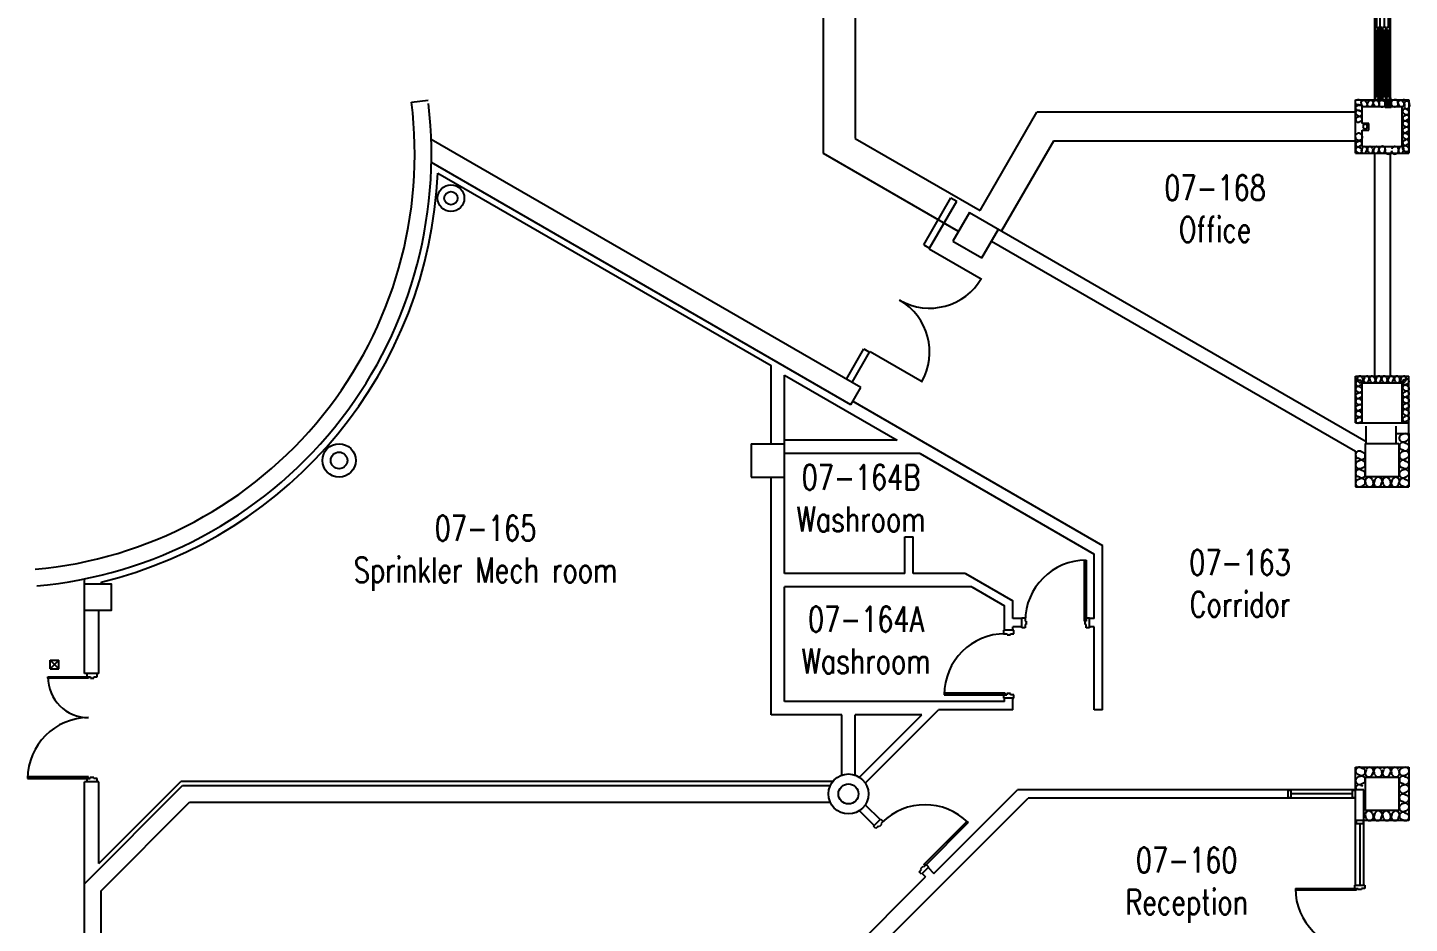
# Model space of a CAD drawing. Extents: x 11182 to 734459, y -1391328 to 152085.
# Drawn here: x 98298 to 119005, y -594199 to -580770 of the extents above; entities that cross this region are included whole.
import ezdxf
from ezdxf.enums import TextEntityAlignment as Align

# ---------------------------------------------------------------- set-up
doc = ezdxf.new("R2010")
doc.units = 0
doc.header["$LTSCALE"] = 500
doc.header["$MEASUREMENT"] = 0
for name, color, linetype in [('0_room_data', 7, 'CONTINUOUS'), ('1_Wall_Exist', 251, 'CONTINUOUS'), ('3_Text', 7, 'CONTINUOUS')]:
    doc.layers.add(name, color=color, linetype=linetype)
doc.styles.add('1_200', font='simplex.shx', dxfattribs={"width": 0.75, "height": 460})

# ---------------------------------------------------------------- blocks, each defined once
blk = doc.blocks.new('room_data')
at = {"layer": '3_Text', "style": '1_200', "width": 0.75}
for tag, p in [('ROOMNUM', (0, 0)), ('ROOMUSE', (0, -575))]:
    blk.add_attdef(tag, text='', height=345, dxfattribs=at).set_placement(p, align=Align.MIDDLE_CENTER)

msp = doc.modelspace()

# ---------------------------------------------------------------- linework, layer by layer
at = {"layer": '1_Wall_Exist'}
for p, q in [((110223, -582657), (110223, -572344)), ((118482, -577655), (118482, -581861)), ((118510, -577663), (118510, -580771)), ((118562, -577664), (118562, -581859)), ((118628, -577663), (118628, -580771)), ((118687, -577663), (118687, -580771)), ((118715, -577663), (118715, -581822)), ((110698, -578007), (110698, -582431)), ((118485, -580772), (118485, -581854)), ((118535, -580772), (118485, -580772)), ((118535, -580816), (118485, -580816)), ((118506, -580837), (118485, -580816)), ((118514, -580837), (118535, -580816)), ((118535, -580772), (118535, -581854)), ((118537, -580781), (118543, -580781)), ((118537, -580783), (118537, -580781)), ((118538, -580783), (118537, -580783)), ((118537, -580788), (118538, -580788)), ((118537, -580798), (118537, -580788)), ((118538, -580798), (118537, -580798)), ((118538, -580788), (118538, -580783)), ((118541, -580783), (118538, -580798)), ((118543, -580783), (118541, -580783)), ((118543, -580771), (118543, -581853)), ((118593, -580771), (118543, -580771)), ((118593, -580816), (118543, -580816)), ((118564, -580837), (118543, -580816)), ((118572, -580837), (118593, -580816)), ((118593, -580771), (118593, -581853)), ((118597, -580781), (118603, -580781)), ((118597, -580783), (118597, -580781)), ((118597, -580783), (118597, -580783)), ((118597, -580788), (118597, -580783)), ((118597, -580788), (118597, -580788)), ((118597, -580798), (118597, -580788)), ((118598, -580798), (118597, -580798)), ((118601, -580783), (118598, -580798)), ((118603, -580783), (118601, -580783)), ((118603, -580771), (118603, -581853)), ((118653, -580771), (118603, -580771)), ((118653, -580816), (118603, -580816)), ((118624, -580837), (118603, -580816)), ((118632, -580837), (118653, -580816)), ((118653, -580771), (118653, -581853)), ((118655, -580780), (118661, -580780)), ((118655, -580783), (118655, -580780)), ((118656, -580783), (118655, -580783)), ((118655, -580787), (118656, -580787)), ((118655, -580797), (118655, -580787)), ((118656, -580797), (118655, -580797)), ((118656, -580787), (118656, -580783)), ((118659, -580783), (118656, -580797)), ((118661, -580783), (118659, -580783)), ((118661, -580771), (118661, -581853)), ((118711, -580771), (118661, -580771)), ((118711, -580815), (118661, -580815)), ((118682, -580836), (118661, -580815)), ((118690, -580836), (118711, -580815)), ((118711, -580771), (118711, -581853)), ((118515, -580833), (118504, -580833)), ((118504, -580833), (118504, -581794)), ((118515, -581794), (118515, -580833)), ((118574, -580833), (118562, -580833)), ((118562, -580833), (118562, -581793)), ((118574, -581793), (118574, -580833)), ((118634, -580833), (118622, -580833)), ((118622, -580833), (118622, -581793)), ((118634, -581793), (118634, -580833)), ((118692, -580832), (118680, -580832)), ((118680, -580832), (118680, -581793)), ((118692, -581793), (118692, -580832)), ((104050, -581889), (104298, -581857)), ((118198, -582654), (118198, -581854)), ((118198, -581854), (118998, -581854)), ((118198, -581862), (118201, -581857)), ((118199, -581854), (118482, -581854)), ((118199, -582111), (118199, -581854)), ((118201, -581857), (118203, -581855)), ((118203, -581855), (118206, -581854)), ((118206, -581854), (118211, -581852)), ((118211, -581852), (118217, -581851)), ((118217, -581851), (118222, -581851)), ((118222, -581851), (118228, -581850)), ((118228, -581850), (118250, -581850)), ((118250, -581850), (118255, -581851)), ((118255, -581851), (118259, -581852)), ((118259, -581852), (118263, -581854)), ((118263, -581854), (118270, -581861)), ((118270, -581861), (118273, -581863)), ((118506, -581788), (118485, -581808)), ((118535, -581808), (118485, -581808)), ((118535, -581854), (118485, -581854)), ((118504, -581794), (118515, -581794)), ((118514, -581788), (118535, -581808)), ((118535, -581842), (118537, -581842)), ((118541, -581844), (118535, -581844)), ((118537, -581842), (118540, -581827)), ((118540, -581827), (118541, -581827)), ((118540, -581837), (118540, -581842)), ((118541, -581837), (118540, -581837)), ((118540, -581842), (118541, -581842)), ((118541, -581827), (118541, -581837)), ((118541, -581842), (118541, -581844)), ((118564, -581787), (118543, -581808)), ((118593, -581808), (118543, -581808)), ((118593, -581853), (118543, -581853)), ((118562, -581793), (118574, -581793)), ((118584, -581860), (118571, -581862)), ((118572, -581787), (118593, -581808)), ((118605, -581861), (118584, -581860)), ((118593, -581841), (118596, -581841)), ((118600, -581844), (118593, -581844)), ((118596, -581841), (118599, -581827)), ((118599, -581827), (118600, -581827)), ((118599, -581837), (118599, -581841)), ((118600, -581837), (118599, -581837)), ((118599, -581841), (118600, -581841)), ((118600, -581827), (118600, -581837)), ((118600, -581841), (118600, -581844)), ((118624, -581787), (118603, -581808)), ((118653, -581808), (118603, -581808)), ((118653, -581853), (118603, -581853)), ((118622, -581793), (118634, -581793)), ((118632, -581787), (118653, -581808)), ((118653, -581841), (118656, -581841)), ((118660, -581844), (118653, -581844)), ((118656, -581841), (118659, -581827)), ((118656, -581861), (118656, -581879)), ((118659, -581827), (118660, -581827)), ((118659, -581837), (118659, -581841)), ((118660, -581837), (118659, -581837)), ((118659, -581841), (118660, -581841)), ((118660, -581827), (118660, -581837)), ((118660, -581841), (118660, -581844)), ((118660, -581861), (118660, -581871)), ((118682, -581786), (118661, -581807)), ((118711, -581807), (118661, -581807)), ((118711, -581853), (118661, -581853)), ((118680, -581793), (118692, -581793)), ((118690, -581786), (118711, -581807)), ((118706, -581860), (118720, -581860)), ((118706, -581861), (118706, -581860)), ((118721, -581861), (118706, -581861)), ((118711, -581841), (118714, -581841)), ((118718, -581843), (118711, -581843)), ((118713, -581823), (118713, -581834)), ((118721, -581823), (118713, -581823)), ((118713, -581834), (118714, -581834)), ((118714, -581834), (118716, -581825)), ((118714, -581841), (118717, -581826)), ((118715, -581844), (118715, -581861)), ((118716, -581825), (118719, -581825)), ((118717, -581826), (118718, -581826)), ((118717, -581837), (118717, -581841)), ((118718, -581837), (118717, -581837)), ((118717, -581841), (118718, -581841)), ((118718, -581826), (118718, -581837)), ((118718, -581838), (118720, -581838)), ((118718, -581839), (118718, -581838)), ((118720, -581839), (118718, -581839)), ((118718, -581841), (118718, -581843)), ((118719, -581825), (118719, -581834)), ((118719, -581834), (118720, -581834)), ((118720, -581838), (118720, -581834)), ((118720, -581860), (118720, -581839)), ((118721, -581823), (118721, -581861)), ((118722, -581854), (118998, -581854)), ((118734, -581870), (118756, -581855)), ((118930, -581854), (118910, -581854)), ((118998, -581854), (118998, -582655)), ((112571, -583512), (113422, -582037)), ((118198, -582037), (113422, -582037)), ((118196, -581866), (118198, -581862)), ((118196, -581885), (118196, -581866)), ((118197, -581889), (118196, -581885)), ((118198, -581895), (118197, -581889)), ((118198, -581901), (118198, -581895)), ((118199, -581904), (118198, -581901)), ((118200, -581909), (118199, -581904)), ((118202, -581912), (118200, -581909)), ((118201, -581967), (118202, -581959)), ((118202, -581975), (118201, -581967)), ((118205, -581915), (118202, -581912)), ((118202, -581959), (118204, -581956)), ((118202, -581980), (118202, -581975)), ((118202, -581983), (118202, -581980)), ((118204, -581987), (118202, -581983)), ((118204, -581956), (118208, -581952)), ((118205, -581990), (118204, -581987)), ((118209, -581919), (118205, -581915)), ((118207, -581994), (118205, -581990)), ((118209, -581997), (118207, -581994)), ((118208, -581952), (118212, -581948)), ((118212, -581922), (118209, -581919)), ((118215, -582003), (118209, -581997)), ((118215, -581925), (118212, -581922)), ((118212, -581948), (118217, -581945)), ((118219, -581927), (118215, -581925)), ((118219, -582005), (118215, -582003)), ((118217, -581945), (118221, -581942)), ((118222, -581929), (118219, -581927)), ((118223, -582007), (118219, -582005)), ((118221, -581942), (118226, -581939)), ((118226, -581930), (118222, -581929)), ((118229, -582011), (118223, -582007)), ((118252, -581930), (118226, -581930)), ((118226, -581939), (118232, -581937)), ((118236, -582014), (118229, -582011)), ((118232, -581937), (118237, -581935)), ((118241, -582017), (118236, -582014)), ((118237, -581935), (118243, -581934)), ((118248, -582018), (118241, -582017)), ((118243, -581934), (118249, -581932)), ((118252, -582020), (118248, -582018)), ((118249, -581932), (118255, -581931)), ((118256, -581931), (118252, -581930)), ((118274, -582023), (118252, -582014)), ((118258, -582022), (118252, -582020)), ((118255, -581931), (118263, -581932)), ((118263, -581931), (118256, -581931)), ((118263, -582023), (118258, -582022)), ((118270, -581930), (118263, -581931)), ((118263, -581932), (118270, -581932)), ((118273, -582023), (118263, -582023)), ((118276, -581929), (118270, -581930)), ((118270, -581932), (118275, -581933)), ((118273, -581863), (118279, -581868)), ((118277, -582024), (118273, -582023)), ((118275, -581933), (118279, -581935)), ((118279, -581927), (118276, -581929)), ((118282, -582024), (118277, -582024)), ((118280, -581882), (118278, -581890)), ((118278, -581890), (118279, -581897)), ((118279, -581868), (118280, -581871)), ((118279, -581897), (118280, -581905)), ((118280, -581923), (118279, -581927)), ((118279, -581935), (118284, -581939)), ((118280, -581871), (118280, -581882)), ((118280, -581905), (118280, -581918)), ((118280, -581912), (118280, -581923)), ((118287, -582024), (118282, -582024)), ((118284, -581939), (118287, -581942)), ((118287, -582018), (118286, -582021)), ((118289, -581919), (118287, -581913)), ((118287, -581942), (118290, -581945)), ((118289, -582014), (118287, -582018)), ((118288, -582021), (118287, -582024)), ((118289, -582017), (118288, -582021)), ((118290, -581924), (118289, -581919)), ((118290, -582010), (118289, -582014)), ((118293, -581926), (118290, -581924)), ((118290, -581945), (118293, -581948)), ((118291, -582006), (118290, -582010)), ((118292, -582002), (118291, -582006)), ((118293, -581997), (118292, -582002)), ((118295, -581929), (118293, -581926)), ((118293, -581948), (118295, -581951)), ((118294, -581975), (118293, -581980)), ((118293, -581980), (118293, -581997)), ((118295, -581969), (118294, -581975)), ((118297, -581932), (118295, -581929)), ((118295, -581951), (118295, -581969)), ((118297, -581937), (118297, -581932)), ((118298, -581954), (118898, -581954)), ((118298, -582209), (118298, -581954)), ((118298, -581955), (118899, -581955)), ((118358, -581883), (118367, -581905)), ((118387, -581883), (118378, -581905)), ((118450, -581935), (118459, -581913)), ((118478, -581935), (118469, -581913)), ((118540, -581883), (118549, -581905)), ((118548, -581905), (118551, -581929)), ((118637, -581880), (118620, -581870)), ((118642, -581898), (118637, -581880)), ((118644, -581919), (118641, -581895)), ((118643, -581960), (118641, -581897)), ((118733, -581885), (118644, -581885)), ((118644, -581885), (118733, -581923)), ((118733, -581885), (118644, -581923)), ((118644, -581885), (118644, -581961)), ((118644, -581923), (118733, -581923)), ((118644, -581923), (118733, -581961)), ((118733, -581923), (118644, -581961)), ((118644, -581961), (118733, -581961)), ((118656, -581862), (118718, -581862)), ((118656, -581879), (118718, -581879)), ((118660, -581871), (118713, -581871)), ((118713, -581871), (118713, -581862)), ((118718, -581879), (118718, -581862)), ((118733, -581961), (118733, -581885)), ((118733, -581898), (118734, -581923)), ((118736, -581886), (118734, -581870)), ((118734, -581927), (118737, -581913)), ((118737, -581913), (118736, -581886)), ((118835, -581919), (118834, -581895)), ((118850, -581935), (118841, -581913)), ((118898, -582554), (118898, -581954)), ((118898, -582555), (118899, -581955)), ((118911, -581881), (118919, -581891)), ((118920, -581894), (118912, -581883)), ((118919, -581891), (118922, -581905)), ((118926, -582063), (118948, -582072)), ((118931, -581942), (118928, -581951)), ((118930, -581913), (118933, -581928)), ((118933, -581928), (118931, -581942)), ((118978, -582001), (118955, -581992)), ((119002, -581896), (119005, -581948)), ((118222, -582085), (118244, -582094)), ((118222, -582114), (118245, -582105)), ((118274, -582176), (118252, -582186)), ((118399, -582208), (118299, -582208)), ((118399, -582308), (118399, -582208)), ((118926, -582092), (118948, -582083)), ((118926, -582245), (118948, -582254)), ((118926, -582272), (118948, -582263)), ((118978, -582154), (118955, -582164)), ((118978, -582183), (118955, -582174)), ((110783, -586164), (104345, -582446)), ((110698, -582431), (112571, -583512)), ((113672, -582471), (112894, -583819)), ((118198, -582471), (113672, -582471)), ((118198, -582413), (118198, -582655)), ((118222, -582451), (118245, -582460)), ((118222, -582483), (118245, -582474)), ((118274, -582364), (118252, -582355)), ((118298, -582555), (118298, -582308)), ((118299, -582308), (118399, -582308)), ((118926, -582429), (118948, -582439)), ((118926, -582462), (118948, -582452)), ((118978, -582334), (118955, -582343)), ((118978, -582367), (118955, -582358)), ((112248, -583827), (110223, -582657)), ((118198, -582655), (118998, -582655)), ((118222, -582639), (118245, -582648)), ((118274, -582545), (118252, -582555)), ((118274, -582577), (118252, -582568)), ((118296, -582578), (118287, -582601)), ((118298, -582554), (118898, -582554)), ((118298, -582555), (118898, -582555)), ((118358, -582630), (118367, -582608)), ((118387, -582630), (118378, -582608)), ((118450, -582578), (118459, -582601)), ((118478, -582578), (118469, -582601)), ((118482, -582654), (118482, -585996)), ((118540, -582630), (118549, -582608)), ((118548, -582608), (118551, -582584)), ((118639, -582615), (118640, -582591)), ((118644, -582594), (118641, -582618)), ((118715, -582654), (118715, -585996)), ((118850, -582578), (118841, -582600)), ((118842, -582594), (118841, -582618)), ((118913, -582630), (118922, -582608)), ((118926, -582617), (118948, -582627)), ((118978, -582524), (118955, -582533)), ((118978, -582555), (118956, -582546)), ((110633, -586423), (104348, -582794)), ((104443, -582952), (109442, -585838)), ((111729, -584026), (112135, -583323)), ((111815, -584076), (112222, -583373)), ((112135, -583323), (112222, -583373)), ((112413, -583541), (112163, -583974)), ((112413, -583541), (118359, -586974)), ((112596, -584224), (112846, -583791)), ((111729, -584026), (111815, -584076)), ((111809, -584088), (112588, -584538)), ((112163, -583974), (112596, -584224)), ((112742, -583971), (118199, -587122)), ((110567, -586039), (110829, -585585)), ((110829, -585585), (110915, -585635)), ((110659, -586079), (110915, -585635)), ((110922, -585624), (111701, -586074)), ((109442, -587009), (109442, -585838)), ((109642, -585983), (111328, -586956)), ((109642, -588956), (109642, -585983)), ((118199, -586696), (118199, -585996)), ((118199, -585996), (118999, -585996)), ((118999, -586852), (118999, -585996)), ((110633, -586423), (110783, -586164)), ((118224, -586069), (118246, -586060)), ((118234, -586070), (118225, -586047)), ((118275, -586132), (118252, -586141)), ((118275, -586165), (118252, -586156)), ((118296, -586018), (118306, -586040)), ((118299, -586096), (118899, -586096)), ((118299, -586696), (118299, -586096)), ((118330, -586018), (118320, -586040)), ((118392, -586070), (118401, -586047)), ((118421, -586070), (118412, -586047)), ((118483, -586018), (118492, -586040)), ((118511, -586018), (118502, -586040)), ((118573, -586070), (118583, -586047)), ((118601, -586070), (118591, -586047)), ((118663, -586018), (118672, -586040)), ((118696, -586018), (118687, -586040)), ((118758, -586070), (118767, -586047)), ((118790, -586070), (118781, -586047)), ((118852, -586018), (118861, -586040)), ((118884, -586018), (118875, -586040)), ((118899, -586696), (118899, -586096)), ((118926, -586048), (118948, -586039)), ((118927, -586205), (118949, -586215)), ((118945, -586070), (118955, -586048)), ((118978, -586110), (118956, -586119)), ((118978, -586143), (118956, -586134)), ((110664, -586371), (114407, -588532)), ((118223, -586227), (118245, -586236)), ((118223, -586256), (118245, -586247)), ((118223, -586409), (118245, -586418)), ((118275, -586318), (118252, -586328)), ((118275, -586347), (118252, -586337)), ((118927, -586235), (118949, -586225)), ((118927, -586387), (118949, -586396)), ((118927, -586414), (118949, -586405)), ((118978, -586297), (118956, -586306)), ((118978, -586325), (118956, -586316)), ((118223, -586436), (118245, -586427)), ((118223, -586593), (118245, -586602)), ((118223, -586625), (118245, -586616)), ((118275, -586498), (118252, -586507)), ((118275, -586531), (118252, -586522)), ((118927, -586571), (118949, -586581)), ((118927, -586604), (118949, -586594)), ((118978, -586476), (118956, -586486)), ((118978, -586509), (118956, -586500)), ((118199, -586696), (118999, -586696)), ((118275, -586687), (118252, -586697)), ((118359, -587007), (118359, -586744)), ((118809, -587007), (118809, -586744)), ((118978, -586666), (118956, -586675)), ((109142, -587009), (109642, -587009)), ((109142, -587009), (109142, -587509)), ((111328, -586956), (109642, -586956)), ((118349, -587007), (118849, -587007)), ((118349, -587507), (118349, -587007)), ((118809, -586857), (118999, -586857)), ((118849, -587007), (118849, -587507)), ((118921, -586860), (118889, -586874)), ((118932, -586978), (118964, -586964)), ((118932, -586992), (118964, -587005)), ((118999, -586857), (118999, -587657)), ((111674, -587156), (109642, -587156)), ((111674, -587156), (114282, -588662)), ((118199, -587122), (118199, -587657)), ((118266, -587240), (118234, -587226)), ((118277, -587122), (118309, -587136)), ((118921, -587109), (118889, -587096)), ((118921, -587122), (118889, -587136)), ((118932, -587240), (118964, -587226)), ((118266, -587261), (118234, -587274)), ((118277, -587378), (118309, -587365)), ((118277, -587398), (118309, -587412)), ((118921, -587378), (118889, -587365)), ((118921, -587398), (118889, -587412)), ((118932, -587261), (118964, -587274)), ((109142, -587509), (109642, -587509)), ((109442, -591072), (109442, -587509)), ((118199, -587657), (118999, -587657)), ((118266, -587516), (118234, -587502)), ((118266, -587535), (118234, -587548)), ((118277, -587652), (118309, -587639)), ((118358, -587622), (118345, -587589)), ((118849, -587507), (118349, -587507)), ((118449, -587546), (118462, -587579)), ((118489, -587546), (118476, -587579)), ((118580, -587622), (118593, -587589)), ((118618, -587622), (118605, -587589)), ((118709, -587546), (118722, -587579)), ((118749, -587546), (118736, -587579)), ((118840, -587622), (118853, -587589)), ((118921, -587652), (118889, -587639)), ((118932, -587516), (118964, -587502)), ((118932, -587535), (118964, -587548)), ((111442, -588956), (111442, -588406)), ((111442, -588406), (111567, -588406)), ((111567, -588956), (111567, -588406)), ((114282, -589631), (114282, -588662)), ((114407, -590997), (114407, -588532)), ((114136, -588754), (114162, -588754)), ((114136, -589668), (114136, -588754)), ((114162, -588754), (114162, -589668)), ((99149, -590454), (99149, -589046)), ((99399, -589082), (99399, -589107)), ((111442, -588956), (109642, -588956)), ((112352, -588956), (111567, -588956)), ((112352, -588956), (113062, -589366)), ((109642, -590872), (109642, -589156)), ((112448, -589156), (109642, -589156)), ((112448, -589156), (112937, -589438)), ((99363, -590454), (99363, -589507)), ((112937, -589806), (112937, -589438)), ((113062, -589631), (113062, -589366)), ((113196, -589631), (113062, -589631)), ((113196, -589630), (113196, -589617)), ((113196, -589617), (113247, -589617)), ((113196, -589756), (113196, -589631)), ((113247, -589617), (113247, -589668)), ((113247, -589668), (113263, -589668)), ((113263, -589719), (113247, -589719)), ((113247, -589719), (113247, -589770)), ((113263, -589668), (113263, -589719)), ((114136, -589668), (114145, -589668)), ((114145, -589719), (114145, -589668)), ((114145, -589668), (114162, -589668)), ((114162, -589719), (114145, -589719)), ((114162, -589668), (114162, -589617)), ((114162, -589617), (114212, -589617)), ((114162, -589770), (114162, -589719)), ((114212, -589617), (114212, -589630)), ((114282, -589631), (114212, -589631)), ((114212, -589756), (114212, -589631)), ((112937, -589806), (112924, -589806)), ((112924, -589806), (112924, -589857)), ((112924, -589857), (112975, -589857)), ((113062, -589806), (112937, -589806)), ((112975, -589857), (112975, -589873)), ((112975, -589873), (113025, -589873)), ((113025, -589873), (113025, -589857)), ((113025, -589857), (113076, -589857)), ((113062, -589806), (113062, -589756)), ((113196, -589756), (113062, -589756)), ((113076, -589806), (113063, -589806)), ((113076, -589857), (113076, -589806)), ((113196, -589770), (113196, -589757)), ((113247, -589770), (113196, -589770)), ((114212, -589770), (114162, -589770)), ((114282, -589756), (114212, -589756)), ((114212, -589757), (114212, -589770)), ((114282, -590997), (114282, -589756)), ((98635, -590381), (98763, -590253)), ((98635, -590253), (98763, -590381)), ((98635, -590381), (98635, -590253)), ((98635, -590253), (98763, -590253)), ((98763, -590381), (98763, -590253)), ((98603, -590525), (98603, -590505)), ((98603, -590505), (99238, -590505)), ((99212, -590525), (98603, -590525)), ((98635, -590381), (98763, -590381)), ((99363, -590454), (99149, -590454)), ((99187, -590454), (99187, -590505)), ((99212, -590505), (99212, -590525)), ((99238, -590505), (99238, -590521)), ((99238, -590521), (99288, -590521)), ((99288, -590521), (99288, -590505)), ((99288, -590505), (99339, -590505)), ((99339, -590505), (99339, -590454)), ((112035, -590746), (112035, -590771)), ((112949, -590746), (112035, -590746)), ((112949, -590771), (112949, -590746)), ((113025, -590755), (112974, -590755)), ((112974, -590755), (112974, -590771)), ((113025, -590771), (113025, -590755)), ((112937, -590872), (109642, -590872)), ((112035, -590771), (112974, -590771)), ((112924, -590771), (112924, -590822)), ((112924, -590822), (112936, -590822)), ((112937, -590872), (112937, -590822)), ((113062, -590822), (112937, -590822)), ((113076, -590771), (113025, -590771)), ((113062, -590997), (113062, -590822)), ((113063, -590822), (113076, -590822)), ((113076, -590822), (113076, -590771)), ((110499, -591072), (109442, -591072)), ((110499, -591977), (110499, -591072)), ((110699, -591977), (110699, -591072)), ((111698, -591072), (110699, -591072)), ((110762, -592008), (111698, -591072)), ((110851, -592096), (111950, -590997)), ((113062, -590997), (111950, -590997)), ((114407, -590997), (114282, -590997)), ((98298, -592003), (98298, -592029)), ((99212, -592003), (98298, -592003)), ((99212, -592029), (99212, -592003)), ((118199, -591859), (118999, -591859)), ((118199, -593625), (118199, -591859)), ((118266, -591980), (118234, -591967)), ((118266, -591995), (118234, -592008)), ((118277, -591863), (118309, -591876)), ((118358, -591895), (118345, -591927)), ((118449, -591970), (118462, -591938)), ((118489, -591970), (118476, -591938)), ((118580, -591895), (118593, -591927)), ((118618, -591895), (118605, -591927)), ((118709, -591970), (118722, -591938)), ((118749, -591970), (118736, -591938)), ((118840, -591895), (118853, -591927)), ((118921, -591863), (118889, -591876)), ((118932, -591980), (118964, -591967)), ((118932, -591995), (118964, -592008)), ((118999, -591859), (118999, -592659)), ((98298, -592029), (99237, -592029)), ((99363, -592079), (99149, -592079)), ((99149, -616009), (99149, -592079)), ((99149, -593606), (100621, -592134)), ((99187, -592029), (99187, -592079)), ((99288, -592012), (99237, -592012)), ((99237, -592012), (99237, -592029)), ((99288, -592029), (99288, -592012)), ((99339, -592029), (99288, -592029)), ((99339, -592079), (99339, -592029)), ((99363, -593302), (100594, -592070)), ((99363, -593302), (99363, -592079)), ((110366, -592070), (100594, -592070)), ((100621, -592134), (110326, -592134)), ((111879, -593451), (113133, -592197)), ((118324, -592197), (113133, -592197)), ((117183, -592197), (117183, -592322)), ((117233, -592209), (117183, -592209)), ((117233, -592310), (117233, -592209)), ((118149, -592209), (118149, -592310)), ((118199, -592209), (118149, -592209)), ((118277, -592112), (118309, -592099)), ((118277, -592125), (118309, -592138)), ((118324, -593625), (118324, -592197)), ((118349, -592009), (118849, -592009)), ((118349, -592509), (118349, -592009)), ((118849, -592009), (118849, -592509)), ((118921, -592112), (118889, -592099)), ((118921, -592125), (118889, -592138)), ((99399, -593710), (100725, -592384)), ((100725, -592384), (110326, -592384)), ((110749, -594864), (113291, -592322)), ((118199, -592322), (113291, -592322)), ((117183, -592310), (117233, -592310)), ((118149, -592259), (117233, -592259)), ((118149, -592310), (118199, -592310)), ((118921, -592381), (118889, -592368)), ((118921, -592401), (118889, -592414)), ((118932, -592242), (118964, -592229)), ((118932, -592264), (118964, -592277)), ((110762, -592511), (110984, -592733)), ((110851, -592423), (111072, -592644)), ((118358, -592624), (118345, -592592)), ((118849, -592509), (118349, -592509)), ((118449, -592549), (118462, -592581)), ((118489, -592549), (118476, -592581)), ((118580, -592624), (118593, -592592)), ((118618, -592624), (118605, -592592)), ((118709, -592549), (118722, -592581)), ((118749, -592549), (118736, -592581)), ((118840, -592624), (118853, -592592)), ((118932, -592518), (118964, -592505)), ((118932, -592538), (118964, -592551)), ((110974, -592742), (110983, -592733)), ((111010, -592778), (110974, -592742)), ((110984, -592733), (111072, -592644)), ((111046, -592742), (111010, -592778)), ((111057, -592754), (111046, -592742)), ((111093, -592718), (111057, -592754)), ((111073, -592644), (111082, -592635)), ((111082, -592635), (111118, -592671)), ((111118, -592671), (111082, -592706)), ((111082, -592706), (111093, -592718)), ((111728, -593317), (112375, -592671)), ((112393, -592689), (111746, -593335)), ((112375, -592671), (112393, -592689)), ((118999, -592659), (118199, -592659)), ((118211, -592709), (118211, -592659)), ((118312, -592709), (118211, -592709)), ((118261, -592709), (118261, -593625)), ((118312, -592659), (118312, -592709)), ((118921, -592655), (118889, -592642)), ((111657, -593425), (111693, -593389)), ((111693, -593461), (111657, -593425)), ((111681, -593377), (111717, -593341)), ((111693, -593389), (111681, -593377)), ((111702, -593452), (111693, -593461)), ((111702, -593451), (111791, -593363)), ((111702, -593451), (111755, -593504)), ((111717, -593341), (111729, -593353)), ((111746, -593335), (111728, -593317)), ((111729, -593353), (111764, -593317)), ((111764, -593317), (111800, -593353)), ((111800, -593353), (111791, -593362)), ((111791, -593363), (111879, -593451)), ((110449, -594810), (111755, -593504)), ((118185, -593676), (118185, -593625)), ((118185, -593625), (118338, -593625)), ((118338, -593625), (118338, -593676)), ((99399, -597009), (99399, -593710)), ((117296, -593676), (118236, -593676)), ((118211, -593702), (117296, -593702)), ((118211, -593676), (118211, -593702)), ((118236, -593692), (118236, -593676)), ((118287, -593692), (118236, -593692)), ((118338, -593676), (118287, -593676)), ((118287, -593676), (118287, -593692))]:
    msp.add_line(p, q, dxfattribs=at)
msp.add_lwpolyline([(99149, -589107), (99549, -589107), (99549, -589507), (99149, -589507)], dxfattribs=at)
at = {"layer": '1_Wall_Exist', "extrusion": (0, 0, -1)}
msp.add_circle((-118342, -582254), 34.3, dxfattribs=at)
at = {"layer": '1_Wall_Exist'}
for centre, radius in [((104642, -583327), 200), ((104642, -583327), 100), ((102965, -587259), 250), ((102965, -587259), 125), ((110599, -592259), 300), ((110599, -592259), 150)]:
    msp.add_circle(centre, radius, dxfattribs=at)
at = {"layer": '1_Wall_Exist', "extrusion": (0, 0, -1)}
for centre, radius, start, end in [((-118323, -581898), 38.6, 337.2888, 157.7009), ((-118423, -581898), 38.6, 22.5172, 202.4368), ((-118504, -581898), 38.6, 337.6199, 157.5632), ((-118596, -581907), 47.4, 2.2954, 165.318), ((-118783, -581898), 50.9, 359.8874, 176.2833), ((-118877, -581898), 38.6, 337.2888, 157.7572), ((-118332, -581920), 38.6, 157.2888, 337.5632), ((-118414, -581920), 38.5, 202.4368, 22.5172), ((-118514, -581920), 38.6, 157.6199, 337.4828), ((-118597, -581917), 47.3, 182.4212, 345.318), ((-118784, -581909), 52.3, 191.138, 345.2453), ((-118886, -581920), 38.5, 157.2313, 337.7009)]:
    msp.add_arc(centre, radius, start, end, dxfattribs=at)
at = {"layer": '1_Wall_Exist'}
for centre, radius, start, end in [((97849, -582667), 6250, 275.1669, 7.1532), ((97849, -582667), 6500, 275.1669, 6.693), ((118237, -582049), 38.5, 67.2313, 247.7572), ((118259, -582059), 38.6, 247.2888, 67.4259), ((118941, -582028), 38.6, 67.2888, 247.7009), ((118965, -581914), 40.9, 24.873, 166.9844), ((118966, -581949), 38.5, 182.5283, 2.3736), ((118963, -582037), 38.6, 247.2888, 67.4828), ((118237, -582150), 38.6, 112.5172, 292.2428), ((118259, -582141), 38.6, 292.2428, 112.5741), ((118941, -582128), 38.5, 112.4368, 292.3801), ((118941, -582209), 38.6, 67.6199, 247.4259), ((118941, -582308), 38.6, 112.3801, 292.4368), ((118963, -582119), 38.5, 292.2991, 112.5741), ((118963, -582219), 38.6, 247.7572, 67.4828), ((118963, -582299), 38.6, 292.5741, 112.5741), ((118243, -582405), 50.8, 79.9071, 246.1061), ((118253, -582410), 50.9, 259.9268, 65.9574), ((118259, -582510), 38.6, 292.5741, 112.5172), ((118941, -582394), 38.6, 67.2888, 247.7009), ((118941, -582497), 38.6, 112.5741, 292.3801), ((118963, -582403), 38.6, 247.2888, 67.5632), ((118963, -582488), 38.6, 292.5741, 112.5172), ((118237, -582519), 38.6, 112.5741, 292.4368), ((118237, -582603), 38.6, 67.4259, 247.4828), ((118259, -582613), 38.6, 247.2888, 67.7009), ((118323, -582615), 38.6, 157.2888, 337.7009), ((118332, -582593), 38.6, 337.2888, 157.5632), ((118414, -582593), 38.6, 22.5741, 202.3801), ((118423, -582615), 38.6, 202.3801, 22.5741), ((118504, -582615), 38.6, 157.6199, 337.5632), ((118514, -582593), 38.6, 337.6199, 157.4828), ((118596, -582606), 47.4, 182.2954, 345.318), ((118597, -582596), 47.3, 2.4212, 165.318), ((118690, -582615), 50.9, 179.8874, 356.2833), ((118790, -582615), 50.9, 179.8874, 356.2833), ((118791, -582604), 52.3, 11.138, 165.2453), ((118877, -582615), 38.6, 157.2888, 337.7572), ((118886, -582593), 38.5, 337.2313, 157.7009), ((118941, -582582), 38.6, 67.2888, 247.5632), ((118963, -582591), 38.5, 247.2313, 67.7009), ((97849, -582667), 6600, 283.5827, 357.5241), ((111815, -584076), 900, 240, 330), ((110915, -585635), 900, 330, 60), ((118261, -586033), 38.6, 22.7112, 202.2428), ((118365, -586033), 38.6, 337.4259, 157.4828), ((118447, -586033), 38.5, 22.4368, 202.5741), ((118547, -586033), 38.6, 337.6199, 157.4828), ((118627, -586033), 38.6, 22.7112, 202.3801), ((118732, -586033), 38.6, 337.4259, 157.4828), ((118816, -586033), 38.6, 22.7112, 202.5172), ((118920, -586032), 38.5, 337.2313, 157.7572), ((118238, -586105), 38.5, 112.4368, 292.4368), ((118238, -586191), 38.5, 67.2313, 247.7009), ((118270, -586055), 38.5, 202.4368, 22.4368), ((118260, -586096), 38.6, 292.5741, 112.4368), ((118260, -586201), 38.6, 247.2888, 67.5632), ((118356, -586055), 38.6, 157.2888, 337.7009), ((118457, -586055), 38.6, 202.2428, 22.5741), ((118538, -586055), 38.6, 157.7572, 337.4828), ((118636, -586055), 38.6, 202.5741, 22.4368), ((118722, -586055), 38.6, 157.2888, 337.7009), ((118826, -586055), 38.5, 202.4368, 22.5741), ((118910, -586055), 38.6, 157.4259, 337.6199), ((118941, -586084), 38.5, 112.4368, 292.4368), ((118941, -586170), 38.6, 67.2888, 247.7009), ((118963, -586074), 38.6, 292.7112, 112.2428), ((118964, -586179), 38.6, 247.4259, 67.4828), ((118238, -586292), 38.6, 112.3801, 292.3801), ((118238, -586373), 38.6, 67.6199, 247.5632), ((118260, -586283), 38.5, 292.4368, 112.5172), ((118260, -586382), 38.6, 247.6199, 67.4828), ((118941, -586270), 38.6, 112.2428, 292.5741), ((118941, -586351), 38.6, 67.6199, 247.5632), ((118941, -586450), 38.6, 112.5172, 292.4368), ((118964, -586261), 38.5, 292.4368, 112.5741), ((118964, -586361), 38.6, 247.6199, 67.4828), ((118964, -586441), 38.6, 292.5741, 112.3801), ((118238, -586472), 38.5, 112.4368, 292.5741), ((118238, -586558), 38.5, 67.2313, 247.7572), ((118260, -586462), 38.5, 292.4368, 112.5741), ((118260, -586567), 38.6, 247.2888, 67.5632), ((118260, -586652), 38.6, 292.7112, 112.5172), ((118941, -586536), 38.6, 67.2888, 247.7009), ((118941, -586639), 38.5, 112.4368, 292.5741), ((118964, -586545), 38.6, 247.2888, 67.6199), ((118964, -586630), 38.6, 292.7112, 112.5172), ((118238, -586661), 38.6, 112.5741, 292.4368), ((118910, -586926), 56.3, 112.5, 292.5), ((118910, -587044), 56.2, 67.5, 247.5), ((118943, -586912), 56.3, 292.5, 112.5), ((118943, -587057), 56.2, 247.5, 67.5), ((118255, -587174), 56.2, 67.5, 247.5), ((118288, -587188), 56.2, 247.5, 67.5), ((118910, -587188), 56.2, 112.5, 292.5), ((118943, -587174), 56.3, 292.5, 112.5), ((118255, -587326), 56.2, 112.5, 292.5), ((118255, -587450), 56.2, 67.5, 247.5), ((118288, -587313), 56.3, 292.5, 112.5), ((118288, -587464), 56.2, 247.5, 67.5), ((118910, -587313), 56.3, 67.5, 247.5), ((118910, -587464), 56.3, 112.5, 292.5), ((118943, -587326), 56.2, 247.5, 67.5), ((118943, -587450), 56.3, 292.5, 112.5), ((118255, -587600), 56.2, 112.5, 292.5), ((118288, -587587), 56.3, 292.5, 112.5), ((118397, -587568), 56.3, 22.5, 202.5), ((118410, -587600), 56.2, 202.5, 22.5), ((118528, -587600), 56.2, 157.5, 337.5), ((118541, -587568), 56.3, 337.5, 157.5), ((118657, -587568), 56.3, 22.5, 202.5), ((118670, -587600), 56.3, 202.5, 22.5), ((118788, -587600), 56.3, 157.5, 337.5), ((118801, -587568), 56.2, 337.5, 157.5), ((118910, -587587), 56.3, 67.5, 247.5), ((118943, -587600), 56.2, 247.5, 67.5), ((114162, -589668), 914, 90, 180), ((112949, -590771), 914, 90, 180), ((99212, -590505), 610, 180, 270), ((99212, -592029), 914, 90, 180), ((118255, -591915), 56.2, 67.5, 247.5), ((118288, -591928), 56.2, 247.5, 67.5), ((118288, -592047), 56.3, 292.5, 112.5), ((118397, -591949), 56.3, 157.5, 337.5), ((118410, -591916), 56.3, 337.5, 157.5), ((118528, -591916), 56.2, 22.5, 202.5), ((118541, -591949), 56.3, 202.5, 22.5), ((118657, -591949), 56.3, 157.5, 337.5), ((118670, -591916), 56.3, 337.5, 157.5), ((118788, -591916), 56.3, 22.5, 202.5), ((118801, -591949), 56.3, 202.5, 22.5), ((118910, -591928), 56.3, 112.5, 292.5), ((118910, -592047), 56.2, 67.5, 247.5), ((118943, -591915), 56.3, 292.5, 112.5), ((118255, -592060), 56.3, 112.5, 292.5), ((118255, -592177), 56.3, 67.5, 200.9709), ((118910, -592190), 56.3, 112.5, 292.5), ((118943, -592060), 56.2, 247.5, 67.5), ((118943, -592177), 56.3, 292.5, 112.5), ((111746, -593335), 914, 45, 135), ((118910, -592316), 56.3, 67.5, 247.5), ((118910, -592466), 56.3, 112.5, 292.5), ((118943, -592329), 56.2, 247.5, 67.5), ((118943, -592453), 56.3, 292.5, 112.5), ((118397, -592570), 56.3, 22.5, 202.5), ((118410, -592603), 56.3, 202.5, 22.5), ((118528, -592603), 56.2, 157.5, 337.5), ((118541, -592570), 56.3, 337.5, 157.5), ((118657, -592570), 56.3, 22.5, 202.5), ((118670, -592603), 56.2, 202.5, 22.5), ((118788, -592603), 56.3, 157.5, 337.5), ((118801, -592570), 56.3, 337.5, 157.5), ((118910, -592590), 56.2, 67.5, 247.5), ((118943, -592603), 56.2, 247.5, 67.5), ((118211, -593676), 914, 180, 270)]:
    msp.add_arc(centre, radius, start, end, dxfattribs=at)

# ---------------------------------------------------------------- block references
at = {"layer": '0_room_data', "xscale": 1.089432688349144, "yscale": 1.089432688349144, "zscale": 1.089432688349144}
for p, values in [((116093, -583171), {'ROOMNUM': '07-168', 'ROOMUSE': 'Office'}), ((110786, -587511), {'ROOMNUM': '07-164B', 'ROOMUSE': 'Washroom'}), ((105159, -588274), {'ROOMNUM': '07-165', 'ROOMUSE': 'Sprinkler Mech room'}), ((116466, -588789), {'ROOMNUM': '07-163', 'ROOMUSE': 'Corridor'}), ((110862, -589639), {'ROOMNUM': '07-164A', 'ROOMUSE': 'Washroom'}), ((115667, -593251), {'ROOMNUM': '07-160', 'ROOMUSE': 'Reception'})]:
    msp.add_blockref('room_data', p, dxfattribs=at).add_auto_attribs(values)

doc.saveas('drawing.dxf')
